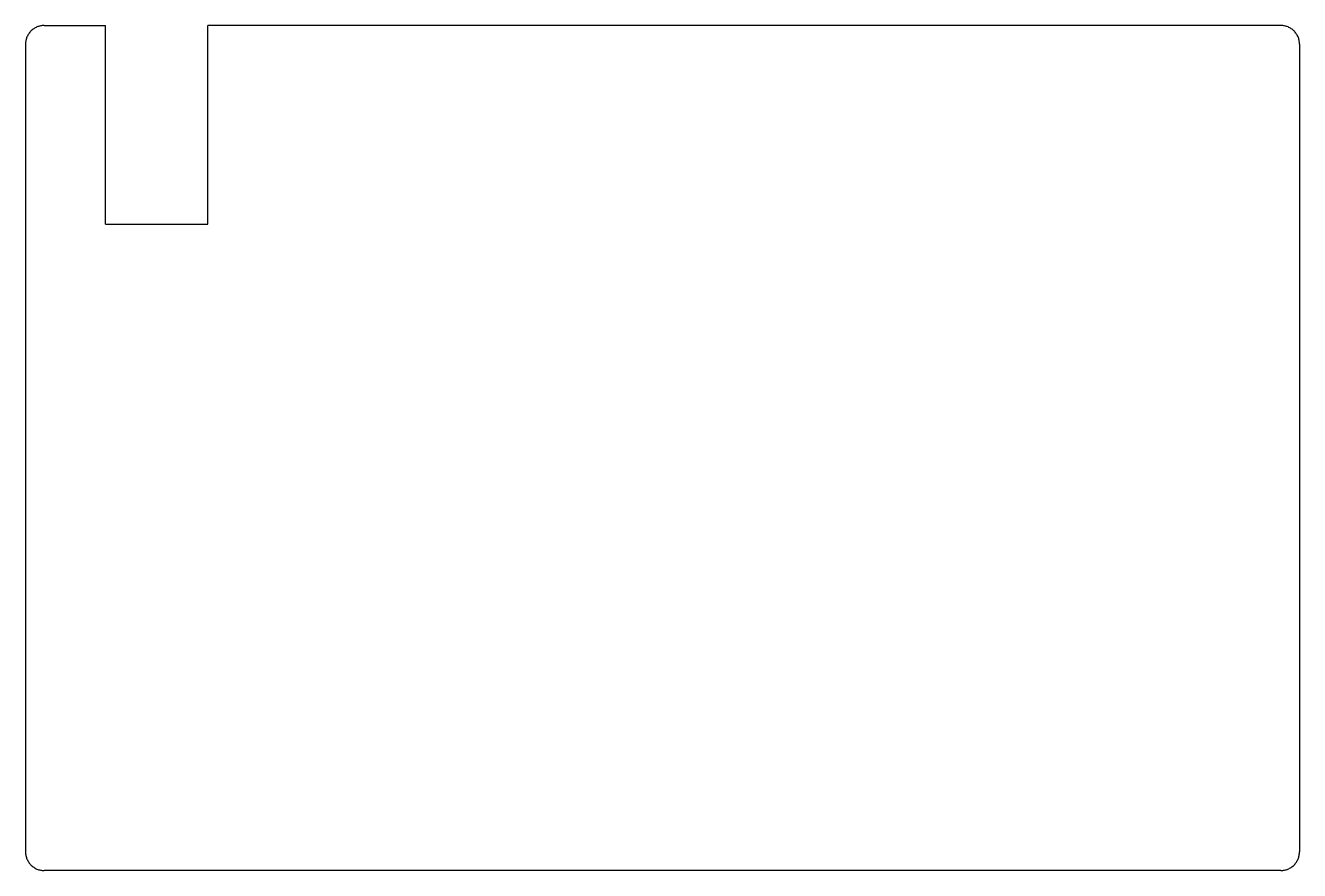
# Model space of a CAD drawing. Extents: x 3 to 116105, y -32459 to 262.
# Drawn here: x 34994 to 50808, y -31562 to -21073 of the extents above; entities that cross this region are included whole.
import ezdxf

# ---------------------------------------------------------------- set-up
doc = ezdxf.new("R2010")
doc.units = 0

msp = doc.modelspace()

# ---------------------------------------------------------------- linework, layer by layer
at = {"layer": 'Layer 1'}
for p, q in [((35028.098116, -21185.18363), (35022.512675, -21194.901072)), ((35034.131768, -21175.768537), (35028.098116, -21185.18363)), ((35040.599065, -21166.670365), (35034.131768, -21175.768537)), ((35047.485445, -21157.903685), (35040.599065, -21166.670365)), ((35054.776343, -21149.483069), (35047.485445, -21157.903685)), ((35062.457194, -21141.423087), (35054.776343, -21149.483069)), ((35070.513434, -21133.738312), (35062.457194, -21141.423087)), ((35078.930499, -21126.443315), (35070.513434, -21133.738312)), ((35087.693824, -21119.552667), (35078.930499, -21126.443315)), ((35096.788846, -21113.080939), (35087.693824, -21119.552667)), ((35106.200999, -21107.042703), (35096.788846, -21113.080939)), ((35115.91572, -21101.452531), (35106.200999, -21107.042703)), ((35125.918445, -21096.324993), (35115.91572, -21101.452531)), ((35136.194608, -21091.674662), (35125.918445, -21096.324993)), ((35146.729646, -21087.516108), (35136.194608, -21091.674662)), ((35157.508994, -21083.863903), (35146.729646, -21087.516108)), ((35168.518088, -21080.732618), (35157.508994, -21083.863903)), ((35179.742365, -21078.136826), (35168.518088, -21080.732618)), ((35191.167258, -21076.091096), (35179.742365, -21078.136826)), ((35202.778205, -21074.610001), (35191.167258, -21076.091096)), ((35214.56064, -21073.708112), (35202.778205, -21074.610001)), ((35220.511615, -21073.478923), (35214.56064, -21073.708112)), ((35226.5, -21073.4), (35220.511615, -21073.478923)), ((35226.5, -21073.1), (35986.524, -21074.22889)), ((35986.5, -23537.8), (35986.5, -21074.3)), ((50575.9, -21073.1), (37258.5, -21073.1)), ((37258.5, -23538.9), (37258.5, -21073.1)), ((50582.202461, -21073.479746), (50576.214, -21073.401)), ((50588.153512, -21073.708767), (50582.202461, -21073.479746)), ((50599.936102, -21074.610347), (50588.153512, -21073.708767)), ((50611.547204, -21076.091166), (50599.936102, -21074.610347)), ((50622.972254, -21078.136651), (50611.547204, -21076.091166)), ((50634.196685, -21080.732231), (50622.972254, -21078.136651)), ((50645.205931, -21083.863332), (50634.196685, -21080.732231)), ((50655.985429, -21087.515382), (50645.205931, -21083.863332)), ((50666.520611, -21091.673808), (50655.985429, -21087.515382)), ((50676.796912, -21096.324037), (50666.520611, -21091.673808)), ((50686.799767, -21101.451498), (50676.796912, -21096.324037)), ((50696.51461, -21107.041616), (50686.799767, -21101.451498)), ((50705.926876, -21113.07982), (50696.51461, -21107.041616)), ((50715.021999, -21119.551537), (50705.926876, -21113.07982)), ((50723.785414, -21126.442195), (50715.021999, -21119.551537)), ((50732.202554, -21133.73722), (50723.785414, -21126.442195)), ((50740.258855, -21141.42204), (50732.202554, -21133.73722)), ((50747.939751, -21149.482082), (50740.258855, -21141.42204)), ((50755.230676, -21157.902774), (50747.939751, -21149.482082)), ((50762.117065, -21166.669543), (50755.230676, -21157.902774)), ((50768.584352, -21175.767816), (50762.117065, -21166.669543)), ((50774.617972, -21185.183022), (50768.584352, -21175.767816)), ((50780.203359, -21194.900586), (50774.617972, -21185.183022)), ((34994.2, -21305.4), (34994.2, -31330.2)), ((34994.590007, -21299.510577), (34994.514, -21305.499)), ((34994.816297, -21293.559491), (34994.590007, -21299.510577)), ((34995.712449, -21281.776618), (34994.816297, -21293.559491)), ((34997.187889, -21270.164952), (34995.712449, -21281.776618)), ((34999.228055, -21258.739063), (34997.187889, -21270.164952)), ((35001.818382, -21247.513525), (34999.228055, -21258.739063)), ((35004.944305, -21236.502907), (35001.818382, -21247.513525)), ((35008.59126, -21225.721781), (35004.944305, -21236.502907)), ((35012.744683, -21215.184719), (35008.59126, -21225.721781)), ((35017.390009, -21204.906293), (35012.744683, -21215.184719)), ((35022.512675, -21194.901072), (35017.390009, -21204.906293)), ((50785.325947, -21204.905937), (50780.203359, -21194.900586)), ((50789.971172, -21215.184501), (50785.325947, -21204.905937)), ((50794.124467, -21225.721707), (50789.971172, -21215.184501)), ((50797.771267, -21236.502982), (50794.124467, -21225.721707)), ((50800.897006, -21247.513752), (50797.771267, -21236.502982)), ((50803.48712, -21258.739446), (50800.897006, -21247.513752)), ((50805.527041, -21270.16549), (50803.48712, -21258.739446)), ((50807.002205, -21281.777312), (50805.527041, -21270.16549)), ((50807.898047, -21293.56034), (50807.002205, -21281.777312)), ((50808.12417, -21299.511502), (50807.898047, -21293.56034)), ((50808.2, -21305.5), (50808.12417, -21299.511502)), ((50808.2, -21305.4), (50808.2, -27479.9)), ((35986.5, -23537.8), (37258.47, -23538.92889)), ((50808.2, -27479.9), (50808.2, -31330.2)), ((34994.5, -31330.5), (34994.578695, -31336.486412)), ((34994.578695, -31336.486412), (34994.807565, -31342.435454)), ((34994.807565, -31342.435454), (34995.708556, -31354.214147)), ((34995.708556, -31354.214147), (34997.188418, -31365.821525)), ((34997.188418, -31365.821525), (34999.232595, -31377.243031)), ((34999.232595, -31377.243031), (35001.826531, -31388.46411)), ((35001.826531, -31388.46411), (35004.955671, -31399.470207)), ((35004.955671, -31399.470207), (35008.60546, -31410.246766)), ((35008.60546, -31410.246766), (35012.761341, -31420.779232)), ((35012.761341, -31420.779232), (35017.40876, -31431.053048)), ((35017.40876, -31431.053048), (35022.53316, -31441.05366)), ((35022.53316, -31441.05366), (35028.119987, -31450.766512)), ((35028.119987, -31450.766512), (35034.154685, -31460.177048)), ((35034.154685, -31460.177048), (35040.622698, -31469.270713)), ((35040.622698, -31469.270713), (35047.50947, -31478.032952)), ((50755.714901, -31477.382491), (50762.729083, -31468.366946)), ((50762.729083, -31468.366946), (50769.272248, -31459.045209)), ((50769.272248, -31459.045209), (50775.336526, -31449.436317)), ((50775.336526, -31449.436317), (50780.914047, -31439.559307)), ((50780.914047, -31439.559307), (50785.996939, -31429.433217)), ((50785.996939, -31429.433217), (50790.577331, -31419.077085)), ((50790.577331, -31419.077085), (50794.647354, -31408.509947)), ((50794.647354, -31408.509947), (50798.199135, -31397.750843)), ((50798.199135, -31397.750843), (50801.224805, -31386.818808)), ((50801.224805, -31386.818808), (50803.716492, -31375.732881)), ((50803.716492, -31375.732881), (50805.666326, -31364.512099)), ((50805.666326, -31364.512099), (50807.066436, -31353.1755)), ((50807.066436, -31353.1755), (50807.908951, -31341.742121)), ((50807.908951, -31341.742121), (50808.186, -31330.231)), ((35047.50947, -31478.032952), (35054.800447, -31486.449208)), ((35054.800447, -31486.449208), (35062.481073, -31494.504927)), ((35062.481073, -31494.504927), (35070.536792, -31502.185553)), ((35070.536792, -31502.185553), (35078.953048, -31509.47653)), ((35078.953048, -31509.47653), (35087.715287, -31516.363302)), ((35087.715287, -31516.363302), (35096.808952, -31522.831315)), ((35096.808952, -31522.831315), (35106.219488, -31528.866013)), ((35106.219488, -31528.866013), (35115.93234, -31534.45284)), ((35115.93234, -31534.45284), (35125.932952, -31539.57724)), ((35125.932952, -31539.57724), (35136.206768, -31544.224659)), ((35136.206768, -31544.224659), (35146.739234, -31548.38054)), ((35146.739234, -31548.38054), (35157.515793, -31552.030329)), ((35157.515793, -31552.030329), (35168.52189, -31555.159469)), ((35168.52189, -31555.159469), (35179.742969, -31557.753405)), ((35179.742969, -31557.753405), (35191.164475, -31559.797582)), ((35191.164475, -31559.797582), (35202.771853, -31561.277444)), ((35202.771853, -31561.277444), (35214.550546, -31562.178435)), ((35214.550546, -31562.178435), (35220.499588, -31562.407305)), ((35220.499588, -31562.407305), (35226.486, -31562.486)), ((50575.9, -31562.2), (35226.4, -31562.482222)), ((50576.2, -31562.5), (50587.710775, -31562.208917)), ((50587.710775, -31562.208917), (50599.143118, -31561.352464)), ((50599.143118, -31561.352464), (50610.478002, -31559.938534)), ((50610.478002, -31559.938534), (50621.696398, -31557.975022)), ((50621.696398, -31557.975022), (50632.779279, -31555.469821)), ((50632.779279, -31555.469821), (50643.707617, -31552.430825)), ((50643.707617, -31552.430825), (50654.462383, -31548.86593)), ((50654.462383, -31548.86593), (50665.024551, -31544.783027)), ((50665.024551, -31544.783027), (50675.375091, -31540.190012)), ((50675.375091, -31540.190012), (50685.494977, -31535.094779)), ((50685.494977, -31535.094779), (50695.36518, -31529.505221)), ((50695.36518, -31529.505221), (50704.966672, -31523.429232)), ((50704.966672, -31523.429232), (50714.280425, -31516.874707)), ((50714.280425, -31516.874707), (50723.287411, -31509.849539)), ((50723.287411, -31509.849539), (50731.968603, -31502.361623)), ((50731.968603, -31502.361623), (50740.304972, -31494.418852)), ((50740.304972, -31494.418852), (50748.237574, -31486.072805)), ((50748.237574, -31486.072805), (50755.714901, -31477.382491))]:
    msp.add_line(p, q, dxfattribs=at)

doc.saveas('drawing.dxf')
